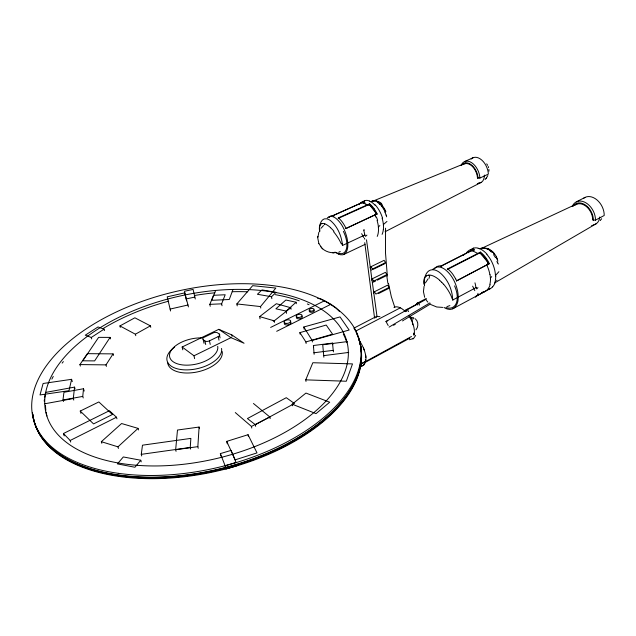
<?xml version="1.0" encoding="UTF-8"?>
<svg xmlns="http://www.w3.org/2000/svg" width="636" height="636" viewBox="0 0 636 636"><rect width="100%" height="100%" fill="white"/><g stroke="black" fill="none" stroke-linecap="round" stroke-linejoin="round"><path stroke-width="0.95" d="M319.717 227.847L319.813 231.075M318.875 232.212L317.746 237.944L318.859 243.62M488.957 171.171L488.917 169.367M385.567 228.181L385.48 252.611L387.332 275.984M198.233 448.285L197.844 446.647L199.1 427.05L177.484 430.039L175.655 449.716L176.069 451.345M190.641 449.103L190.244 447.466L190.864 438.387L142.48 445.184L141.272 454.343L141.725 455.972M317.769 237.172L317.833 236.409M83.221 397.945L82.752 396.411L83.507 388.747L63.95 392.277L62.972 399.988L63.457 401.523M73.776 400.084L73.299 398.541L74.547 387.125L45.506 392.436M319.829 226.297C319.98 222.743 322.277 217.973 326.53 218.784A16.464 8.22 65.6 0 1 330.633 220.724C337.796 226.814 341.612 236.218 342.51 245.448L364.818 235.01A22.896 12.617 63.8 0 0 363.697 230.288M44.194 401.085L44.488 399.162M44.774 397.238L45.212 394.36M415.674 335.418L413.575 338.503L409.322 339.727M71.598 379.318L68.982 390.703L40.012 394.94L43.105 383.492L71.598 379.318L72.297 381.592M476.118 287.559L452.689 300.057C452.427 289.579 447.72 278.942 439.484 272.351A18.42 10.383 62.4 0 0 434.316 269.895C425.897 268.273 423.417 278.942 424.546 285.278M424.085 286.287L423.433 291.638L424.673 297.298M232.887 289.785L229.278 299.5L211.716 300.311L215.588 290.612M364.341 363.418L363.744 364.977L360.747 366.71M222.036 305.765L221.638 303.825L225.184 294.754L213.529 295.295L209.832 304.358L210.238 306.29M305.757 379.859L312.833 362.727L352.503 363.903L346.302 381.242L305.757 379.859L306.011 381.449M369.58 203.814L338.392 217.878L338.121 218.466L369.293 204.402L369.58 203.814A17.236 9.206 65.9 0 1 374.032 208.64M377.084 213.927L345.761 228.594L377.084 213.927A20.074 10.701 65.8 0 0 375.86 211.542L374.032 208.632M487.836 175.592L486.461 177.929M425.373 282.94L428.076 278.854M447.275 269.577L447.688 268.885L480.442 252.102A19.342 11.639 62.3 0 1 486.341 258.431M489.291 263.598L456.449 280.937L489.291 263.598A22.363 13.428 62.3 0 0 487.915 260.919L486.349 258.415M448.134 269.139L480.005 252.794L480.442 252.102M106.419 366.384L105.989 364.881L113.065 353.886L87.355 353.656L79.921 364.579L80.374 366.082M110.092 337.398L94.629 360.898L82.807 360.795L98.612 337.366L110.092 337.398L110.497 338.869M371.345 280.11L372.179 278.846L385.4 272.343L386.958 274.553L386.1 275.817L377.307 280.166M372.911 282.344L373.745 281.088L386.958 274.553M373.499 293.037L374.35 291.797L387.618 285.151L389.184 287.385L388.318 288.625L378.603 293.514M601.664 218.705L600.893 219.762M415.984 329.83C418.623 326.658 418.536 321.546 415.308 318.803M485.093 179.535L486.198 178.271M486.103 178.398L486.556 177.794M321.124 228.197L323.493 225.549M370.033 267.843L370.963 266.715L384.12 260.339L385.599 262.62L384.645 263.757L373.268 269.298M260.776 308.039L260.506 306.568L275.841 288.068L252.667 285.667L236.854 303.929L237.228 305.876M140.755 460.233L134.935 467.253L117.406 463.898L123.32 456.95L140.755 460.233L141.208 461.863M371.519 270.149L372.45 269.028L385.599 262.62M600.257 220.517L600.615 220.112M375.86 317.809L377.013 316.513L379.907 316.649M329.384 216.932L329.066 217.289L329.726 216.622A17.538 8.872 65.6 0 1 333.32 215.477L364.428 201.548L364.897 202.542M498.91 271.683L495.683 275.269L495.698 276.103M490.443 278.902L490.42 278.067L491.723 276.62M477.946 287.615L476.73 288.951L476.189 287.711M360.35 203.059L359.396 204.236A20.106 10.756 65.8 0 0 359.117 204.697M271.524 296.742L276.064 292.329L262 289.913L257.405 294.277L271.524 296.742L271.866 298.689M432.909 269.243L436.097 267.184A19.772 11.289 62.3 0 1 441.305 265.904L473.979 249.304L474.48 250.314M435.199 267.931L437.314 266.937L439.866 267.08A18.357 10.446 62.4 0 1 445.041 269.505C451.918 274.792 455.996 283.068 457.666 291.439A26.235 14.835 62.4 0 1 458.127 298.833C458.246 304.294 453.953 311.012 447.768 309.112A18.261 10.343 62.1 0 1 443.992 307.434M138.052 428.378L121.587 423.528L101.347 441.694L117.962 446.838L138.052 428.378L138.489 429.968M327.309 217.949L328.931 216.749L331.801 216.423A16.417 8.276 65.7 0 1 335.911 218.347C341.85 223.164 345.181 230.51 346.97 237.792A23.476 11.766 65.6 0 1 347.812 244.582C348.146 248.891 346.191 255.895 340.61 254.766A16.337 8.204 65.4 0 1 336.563 252.715M296.082 302.235L285.882 300.017L275.905 308.794L286.168 311.091L296.082 302.235L296.32 303.714M383.444 225.335L383.381 224.572L386.95 221.439M379.859 225.597L378.348 226.917L378.42 227.68A22.824 12.839 64.2 0 1 378.348 232.037A21.37 11.893 65 0 1 377.228 236.409M366.924 235.121L365.533 236.338L364.818 235.01M292.21 404.186L305.948 393.072L329.702 402.214L316.02 413.638L292.21 404.186L292.488 405.8M260.06 318.835L259.655 316.601L274.219 320.838L290.835 307.752L291.073 309.239M259.655 316.601L276.35 303.714L290.835 307.752M104.034 329.162L98.008 326.952L85.256 335.188L91.274 337.47L104.034 329.162L104.439 330.617M402.516 320.934L404.067 319.948M404.742 319.526L430.652 303.873M389.065 327.119L429.904 302.911M426.565 299.063L385.973 321.474L388.183 325.505M494.482 283.028L596.234 223.729M412.955 338.877L413.392 338.622M360.199 364.38L365.573 361.288A18.675 8.872 62 0 1 360.286 366.145M360.358 364.404L411.492 336.5M150.414 325.847L134.856 317.801L119.926 325.934L135.381 334.21L150.414 325.847L150.78 327.317M417.741 305.034L416.874 303.404L418.281 302.633L419.585 305.089M406.754 311.568L405.895 309.947L407.263 309.199L408.558 311.632M409.679 338.233L365.676 362.115L365.342 359.396M255.346 424.705L294.428 403.51L286.287 397.691L247.412 418.552L255.346 424.705L255.664 426.335M452.721 308.826L490.539 288.458M476.277 296.137L485.332 291.256M575.159 205.182A13.221 9.27 61.9 0 1 586.448 206.605A13.221 9.27 61.9 0 1 592.688 219.992L595.471 220.135L604.2 215.501A15.399 10.947 61.8 0 0 596.934 199.887A15.399 10.947 61.8 0 0 583.633 198.305M405.895 309.947L417.621 303.793M416.874 303.404L426.104 298.562M355.89 330.99L400.298 307.84M353.966 328.112L376.894 316.211M385.106 231.711L481.221 182.357M576.319 201.866L585.064 197.391M235.288 412.565L251.443 426.43L269.863 417.017L270.165 418.639M440.756 266.333L466.164 253.398A22.467 13.531 62.1 0 1 467.277 251.864L469.074 250.345A19.239 11.591 62.3 0 1 473.979 249.288M116.483 417.24L109.4 410.705L63.433 433.529L70.175 440.47L116.483 417.24L116.937 418.814M389.184 287.385L375.924 294.055L374.35 291.797M276.684 331.3L330.887 304.27L335.84 307.697L339.521 311.553M270.634 327.429L324.63 300.717L330.887 304.27M373.785 281.907L375.55 281.04M80.239 411.055L98.842 401.952L112.429 414.489L93.564 423.91L80.239 411.055L80.963 413.392M182.15 347.002L193.98 355.786L230.995 337.66L244.065 343.249L231.838 334.934L218.824 329.329L182.15 347.002L182.81 349.816M203.234 339.759L204.927 340.968A3.339 1.725 -12.1 0 0 209.459 340.832L218.235 336.571A3.323 1.709 -11.8 0 0 219.261 334.019L217.544 332.835A3.315 1.701 -11.8 0 0 213.06 332.978L204.315 337.191A3.331 1.717 -12.1 0 0 203.234 339.759L204.021 343.329M343.496 254.607L365.04 244.399M463.406 164.501A11.933 7.489 66.6 0 1 472.206 166.274A11.933 7.489 66.6 0 1 477.485 177.969L479.894 178.056L488.353 174.113A13.913 8.848 66.7 0 0 481.73 160.034A13.913 8.848 66.7 0 0 471.133 159.087M481.961 248.183L577.973 203.329M477.485 177.969L478.662 177.412M464.534 161.584L473.009 157.76M364.054 202.765L361.908 202.677L333.32 215.493L333.805 216.502M393.485 325.203L395.25 324.432M385.973 321.474L387.745 320.727M372.958 201.135L465.775 163.054M449.875 305.59L446.941 306.639M480.729 248.358L481.977 248.032M340.292 251.594L338.956 252.015M226.734 441.376L248.048 434.714L257 452.904L235.169 459.844L226.734 441.376L227.275 443.833M592.975 225.239L591.655 225.605M220.358 453.603L225.128 465.751L236.059 462.459L231.114 450.391L220.358 453.603L220.915 456.076M236.783 465.783L225.875 469.082L225.128 465.751M299.89 332.628L305.876 341.937L332.58 334.186L326.212 325.052L299.89 332.628L300.128 334.154M410.761 318.485L413.567 317.69A1.487 0.787 61.8 0 1 413.774 318.954M303.809 326.999L312.173 340.435L349.14 330.028L340.029 316.919L303.809 326.999L304.167 329.273M321.983 223.641L321.069 224.007A18.635 7.195 54.8 0 0 320.345 224.651M486.898 264.854L487.55 264.401A22.236 16.957 30.4 0 0 487.605 262.342L487.581 261.992A19.629 11.798 62.3 0 0 483.145 255.831L480.593 253.51M187.978 305.002L184.718 292.878L167.212 296.829L170.114 309.072L187.978 305.002L188.415 306.926M477.859 183.573L477.286 183.693M194.847 297.076L193.09 289.42L184.504 291.256L186.149 298.936L194.847 297.076L195.268 298.984M44.711 403.788L73.299 398.541M374.803 214.976L375.82 214.793L375.9 214.165A17.522 13.626 25.8 0 0 375.971 213.092L375.836 212.829M62.972 399.988L82.752 396.411M367.059 204.943L369.906 205.205A16.266 8.689 65.9 0 1 371.845 207.066A17.657 9.421 65.8 0 1 375.765 212.718L375.812 212.782M141.272 454.343L190.244 447.466M175.655 449.716L197.844 446.647M347.304 341.604L322.73 344.76L323.867 357.217M323.637 355.651L348.743 352.431M314.128 354.332L313.413 345.515L332.533 343.106L332.747 344.656M313.89 352.773L333.216 350.349L332.533 343.106M428.767 275.15L427.479 275.428A20.877 9.103 51.9 0 0 426.398 276.008M373.038 200.706L373.237 200.69A13.769 7.537 67.9 0 1 375.049 200.682M335.299 252.691C330.752 253.104 325.966 251.792 322.531 248.716M342.343 243.731L341.842 243.771L342.51 245.448M317.666 298.403L320.719 298.896L324.63 300.717M442.688 307.403L436.709 306.989L430.898 304.596M209.832 304.358L221.638 303.825M464.566 254.607L463.779 254.607A23.214 13.372 63 0 0 463.406 255.298M79.921 364.579L105.989 364.881M473.438 250.687L471.34 250.64A18.086 10.454 59.7 0 1 472.858 250.966L477.795 253.454L480.363 253.422M332.549 252.731L333.057 252.746M333.24 252.746L333.701 252.762M361.908 202.677L365.764 204.053M236.854 303.929L260.506 306.568M372.45 200.817L374.254 201.246M378.221 201.851L375.582 201.04M486.763 248.334L487.78 248.708A13.181 8.157 63.1 0 1 487.987 248.811L488.281 248.938A14.143 8.634 62.1 0 1 488.71 249.185M487.884 249.01C490.213 249.805 485.395 248.263 487.104 248.986M485.991 248.509L485.467 248.334A14.994 9.135 62 0 0 484.139 248.04M376.83 201.087L377.061 201.175A11.822 6.487 66.8 0 1 377.228 201.246L378.046 201.644M376.472 201.421L376.925 201.668A13.443 7.266 65.7 0 1 378.007 202.391M334.941 252.079L338.622 254.034M218.824 329.329L230.995 337.66M491.859 251.268L492.59 251.912M253.454 403.486L269.863 417.017M490.189 251.053L490.753 251.546M409.6 316.14L411.738 318.056M439.691 280.412L441.67 282.281M318.819 243.524L322.134 248.35M330.64 227.815L332.318 229.445A18.611 7.433 54 0 1 333.956 231.266M321.975 248.207L322.69 248.867M491.246 252.015L492.813 252.118L493.647 252.961A14.668 8.681 62.3 0 1 494.434 254.026M380.113 204.267L381.552 204.228L382.546 205.325M380.169 204.323L381.608 206.04M427.901 302.164L426.438 300.399M480.005 252.794L489.132 263.853M320.433 246.418L320.83 246.927M369.293 204.402L376.902 214.3M493.512 254.591L495.539 257.652M486.691 163.85L487.661 165.32M372.179 278.846L373.745 281.088M370.963 266.715L372.45 269.028M383.492 208.926L384.08 210.007M383.357 208.695L382.761 207.702A15.566 8.3 65.7 0 0 381.759 206.215M455.686 278.854L453.047 274.593A19.597 11.186 62.4 0 0 447.688 268.877M455.686 278.854L456.6 280.691M441.305 265.92L441.813 266.961M384.438 210.739L385.082 212.162M375.765 217.099L375.645 216.82A20.726 11.361 64.2 0 0 374.779 214.984M394.789 307.283L391.331 296.702L388.453 283.425M488.591 167.618L488.202 166.473M497.948 262.986L498.314 264.107M63.433 433.529L64.196 435.899M70.175 440.47L70.691 442.06M386.163 215.111L386.648 216.82M74.547 387.125L75.016 388.644M83.507 388.747L84.198 391.045M101.347 441.694L101.824 443.292M117.962 446.838L118.431 448.452M91.274 337.47L91.695 338.924M113.065 353.886L113.478 355.381M119.926 325.934L120.315 327.389M135.381 334.21L135.77 335.681M199.1 427.05L199.481 428.664M170.114 309.072L170.567 310.996M193.98 355.786L194.632 358.64M186.149 298.936L186.579 300.852M204.927 340.968L205.714 344.537M209.459 340.832L210.23 344.41M218.235 336.571L218.991 340.141M219.261 334.019L220.072 337.907M248.048 434.714L248.382 436.352M231.838 334.934L232.124 336.388M251.443 426.43L251.769 428.06M274.219 320.838L274.482 322.341M286.168 311.091L286.542 313.325M377.013 316.513L366.503 239.828M490.062 274.649L490.42 278.067M305.876 341.937L306.123 343.472M312.173 340.435L312.403 341.977M313.413 345.515L313.643 347.065M333.216 350.349L333.439 351.907M364.754 242.674L374.58 318.127M412.08 319.153L412.788 324.781M413.845 333.224L414.084 335.1A18.253 9.524 61.9 0 0 408.789 315.75M383.381 224.564L383.293 223.793A22.753 12.959 64 0 0 382.085 218.132M424.594 285.238L424.506 284.308M413.75 333.216L413.909 335.005M599.732 216.987A13.157 9.317 61.9 0 1 593.547 224.778M454.581 285.906A20.654 11.702 62.2 0 1 446.003 307.538M429.141 278.282A20.654 11.702 62.2 0 1 429.729 275.627M482.024 248.151A15.701 9.492 61 0 1 484.179 248.255M496.915 261.348A19.907 11.671 62.9 0 1 497.551 263.026M496.024 257.334A18.802 12.028 61.9 0 1 497.885 261.11M491.66 251.085A16.52 11.082 64 0 1 494.164 253.748M490.277 250.719A15.344 9.675 63.5 0 0 487.756 249.018A14.143 8.499 61.3 0 0 487.097 248.74M486.182 248.422A14.572 9.238 69.9 0 1 486.683 248.438A13.277 8.196 64.1 0 1 487.828 248.644M488.782 249.566A12.489 7.115 57.6 0 1 489.044 249.686M489.235 249.749A12.704 7.282 58.2 0 1 489.744 250.028M489.728 250.139A13.785 8.3 60.9 0 1 491.771 251.602M495.42 275.157A24.764 15.328 60.4 0 0 491.231 260.736A20.932 12.322 60.1 0 0 486.842 254.416M495.738 276.127A25.392 16.059 60 0 1 495.094 281.597M495.365 281.812A23.755 15.185 59 0 1 492.622 286.844M492.622 286.852A20.885 13.094 60.8 0 1 488.09 289.372M488.114 289.436A18.452 11.488 64 0 1 487.502 289.555M496.406 257.031A19.676 11.846 62.8 0 1 497.567 259.305M492.272 251.419A16.623 10.661 63.4 0 1 496.557 256.928M488.861 249.018A15.01 9.556 64 0 1 492.24 251.49M483.281 248.135A14.906 9.055 61.7 0 1 486.786 248.541M482.207 248.326A16.639 10.287 63 0 1 483.249 248.056M470.306 250.52A20.972 12.156 63.4 0 1 473.542 248.088M473.574 248.159A18.539 10.844 60.3 0 1 478.129 248.151M478.161 248.279A17.736 10.383 60 0 1 479.83 248.875M479.814 248.74A18.396 10.812 60.3 0 1 486.977 254.177M496.962 280.19A16.592 10.001 61.3 0 1 496.557 280.524M434.428 268.845A22.92 13.094 62.2 0 1 434.801 268.368M452.244 298.292A27.133 13.006 50.9 0 1 452.864 300.12M423.958 284.276A24.661 10.748 51.5 0 1 426.335 275.929M490.483 278.918A25.472 15.987 60 0 1 489.855 284.403M490.125 284.618A23.834 15.121 59 0 1 487.407 289.65A20.948 13.038 60.9 0 1 482.891 292.163M482.923 292.234A18.516 11.432 64 0 1 481.643 292.409M474.965 282.821A24.788 14.851 60.3 0 1 475.895 287.48M472.62 286.176A29.502 7.028 49.8 0 1 474.798 290.676M477.986 293.347A24.836 7.513 43.6 0 1 476.841 295.827M476.459 295.43A21.234 6.487 50.6 0 1 475.847 296.726M475.935 296.742A18.857 5.7 45.3 0 1 475.482 297.099M443.65 284.26A24.51 11.575 51.2 0 1 452.005 298.22M441.686 282.257A20.837 9.389 51.2 0 1 443.594 284.316M428.728 275.078A18.277 8.022 50.9 0 1 439.722 280.238M486.723 264.918A24.311 14.914 60.4 0 1 489.863 274.593M468.144 252.77A19.724 11.877 62.2 0 1 471.626 250.775A18.158 10.931 62.3 0 1 472.294 250.679M572.217 206.557A15.495 10.884 61.9 0 1 585.82 202.773A15.495 10.884 61.9 0 1 595.471 220.135M573.004 206.43A14.056 9.858 61.9 0 1 585.406 204.999A14.056 9.858 61.9 0 1 593.348 220.231M461.1 165.471A13.984 8.785 66.6 0 1 471.777 162.784A13.984 8.785 66.6 0 1 479.894 178.056M461.863 165.082A12.688 7.958 66.6 0 1 471.546 164.97A12.688 7.958 66.6 0 1 478.018 178.16M333.646 231.79A21.902 8.618 53.9 0 1 341.135 243.556M377.061 220.461A22.976 13.006 63.9 0 1 378.412 226.941M376.369 216.924A21.815 12.831 63.5 0 1 377.649 220.461M361.638 233.666A26.402 5.557 51.6 0 1 363.689 237.482M364.404 238.174A22.188 5.493 52.2 0 1 364.818 239.223M319.693 231.623A22.006 8.403 56.4 0 1 320.298 224.588M321.943 223.578A16.321 6.281 53.9 0 1 330.64 227.696M363.975 229.469A21.481 12.187 63.5 0 1 364.237 230.296M338.392 217.862A17.673 8.936 65.6 0 1 343.313 223.546L344.688 225.796A20.439 10.303 65.6 0 1 345.936 228.229M365.764 204.092A16.202 8.292 63.3 0 1 367.052 204.983M383.309 229.644A21.306 11.949 65 0 1 382.085 234.358M383.413 225.319A22.753 12.903 64.3 0 1 383.357 229.683M372.736 201.31A14.93 8.109 68.7 0 1 373.889 200.769M373.896 200.793A13.475 7.425 68.5 0 1 376.353 200.785M376.496 200.992A12.688 6.877 65.7 0 1 376.83 201.103M380.964 204.307A13.364 7.203 65.4 0 0 378.054 201.89A11.194 5.676 61.2 0 1 378.253 202.065M381.028 204.108A14.914 8.189 66.7 0 1 384.247 208.56M384.319 208.497A16.838 8.984 66.6 0 1 385.861 211.661M382.53 218.132A21.314 12.402 63.8 0 0 379.541 211.049A18.77 10.486 64.3 0 0 375.097 204.8M370.82 201.668A16.616 8.689 63.7 0 1 374.97 205.174M369.468 201.103A15.9 8.26 63.6 0 1 370.828 201.827M364.341 200.912A16.496 8.61 63.9 0 1 369.452 200.976M362.925 201.851A18.802 9.755 64 0 1 364.333 200.881M360.358 203.075A17.355 9.278 65.9 0 1 364.42 201.532M384.382 209.785A16.17 8.459 66.1 0 1 384.764 210.548M384.995 212.193A17.76 9.405 66.1 0 1 386.068 215.111M377.983 202.725A14.072 7.473 65 0 1 379.779 204.371M381.552 206.112A9.381 6.439 72.2 0 1 381.695 206.31M371.44 201.485A14.835 7.926 71.3 0 1 372.442 200.785M375.049 200.706A12.688 6.797 64.8 0 1 375.542 200.841M381.711 203.703A13.078 7.966 70.7 0 0 379.938 202.32A11.917 6.694 66.9 0 0 378.905 201.779M377.482 201.731A11.384 5.851 61.6 0 1 377.887 201.874M376.671 201.588A12.37 6.591 64.6 0 1 377.49 201.803M484.37 175.067A11.885 7.513 66.2 0 1 478.455 182.993M387.904 283.41A219.174 181.157 32.5 0 1 386.831 275.952M358.958 340.165A18.786 8.928 62 0 1 365.732 361.32M365.628 355.19A18.635 8.856 62 0 1 365.907 357.44M363.458 348.035A18.619 8.848 62 0 1 364.372 350.412M356.701 333.685A167.618 90.654 -13 0 1 220.843 468.907A167.618 90.654 -13 0 1 32.5 412.788M222.195 351.517A27.857 14.668 -12.8 0 1 197.152 371.973A27.857 14.668 -12.8 0 1 167.666 362.711M221.543 348.433A27.905 14.62 -12.8 0 1 185.267 369.882A27.905 14.62 -12.8 0 1 174.638 347.153M217.695 346.326A24.597 12.831 -12.7 0 1 192.358 364.786A24.597 12.831 -12.7 0 1 170.019 352.67A24.597 12.831 -12.7 0 1 202.2 337.923M273.17 320.902A108.255 58.313 -13 0 1 273.973 321.228M358.068 336.698A167.65 90.63 -13 0 1 217.591 469.36A167.65 90.63 -13 0 1 32.404 412.51M354.117 328.637A167.65 90.63 -13 0 1 355.023 330.203M355.874 331.793A167.65 90.63 -13 0 1 357.042 334.226M359.738 342.613A167.499 90.749 -13 0 1 217.822 470.926A167.499 90.749 -13 0 1 33.533 418.464M33.223 416.66A167.499 90.749 -13 0 1 32.985 414.839M359.197 340.61A167.506 90.67 -13 0 1 219.69 469.789A167.506 90.67 -13 0 1 33.533 418.615M33.183 416.747A167.506 90.67 -13 0 1 32.913 414.871M46.953 416.016A154.397 83.467 -13 0 1 46.142 412.215M45.864 410.292A154.397 83.467 -13 0 1 45.514 405.41M51.874 379.112A154.397 83.467 -13 0 1 53.249 376.448M62.145 363.116A154.397 83.467 -13 0 1 63.369 361.614M103.255 328.454A154.397 83.467 -13 0 1 168.707 301.162M194.433 295.525A154.397 83.467 -13 0 1 214.865 292.806M232.227 291.733A154.397 83.467 -13 0 1 247.722 291.805M275.181 294.643A154.397 83.467 -13 0 1 299.222 300.804M307.323 303.96A154.397 83.467 -13 0 1 309.088 304.747M343.281 334.011A154.397 83.467 -13 0 1 346.851 342.74M290.318 321.768A3.387 1.757 -9.4 0 1 290.048 324.09A3.387 1.757 -9.4 0 1 285.731 324.845A3.387 1.757 -9.4 0 1 284.586 322.778M313.866 309.994A2.52 1.288 -8.5 0 1 313.5 311.704A2.52 1.288 -8.5 0 1 310.273 312.149A2.52 1.288 -8.5 0 1 309.573 310.583M301.822 316.1A2.989 1.542 -9 0 1 301.345 318.151A2.989 1.542 -9 0 1 297.521 318.676A2.989 1.542 -9 0 1 296.734 316.8M393.938 307.355A18.253 9.524 61.9 0 1 405.474 311.704M411.874 317.634A1.487 0.787 61.8 0 1 411.842 317.277M343.368 231.353A18.468 9.278 65.5 0 1 346.533 248.469A18.468 9.278 65.5 0 1 338.217 253.041M324.432 224.754A18.468 9.278 65.5 0 1 324.765 223.514M118.296 473.311A167.769 90.479 -13 0 0 361.065 350.285A167.769 90.479 -13 0 0 109.893 315.13A167.769 90.479 -13 0 0 118.296 473.311M137.169 465.321A154.627 83.284 -13 0 0 347.248 343.058A154.627 83.284 -13 0 0 105.21 324.654A154.627 83.284 -13 0 0 137.169 465.321M285.906 323.39A3.395 1.757 -9.4 0 0 290.724 321.093A3.395 1.757 -9.4 0 0 285.492 320.385A3.395 1.757 -9.4 0 0 285.906 323.39M310.4 311.068A2.52 1.288 -8.5 0 0 314.112 309.494A2.52 1.288 -8.5 0 0 310.32 308.826A2.52 1.288 -8.5 0 0 310.4 311.068M297.855 317.428A2.989 1.534 -9 0 0 302.076 315.416A2.989 1.534 -9 0 0 297.441 314.796A2.989 1.534 -9 0 0 297.855 317.428"/></g></svg>
